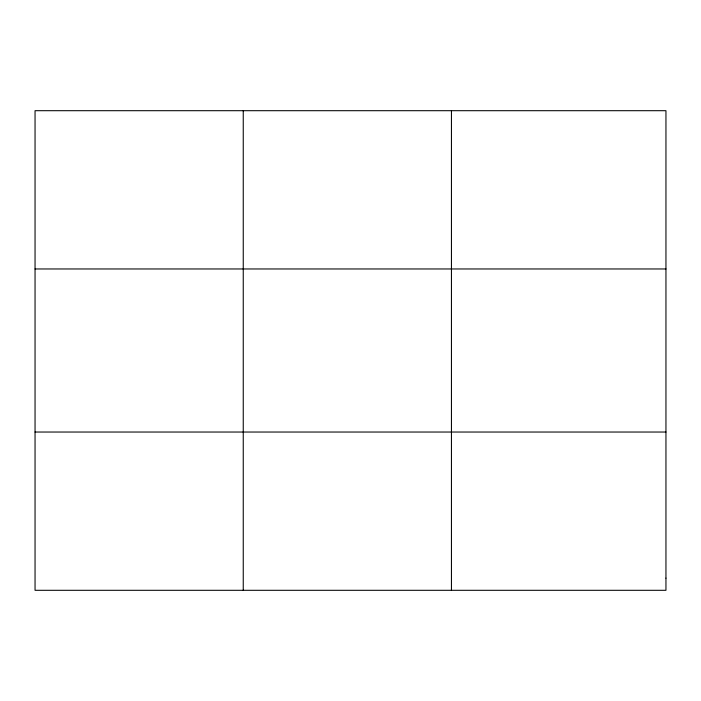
<?xml version="1.0" encoding="UTF-8"?>
<svg xmlns="http://www.w3.org/2000/svg" width="701" height="701" viewBox="0 0 701 701"><rect width="100%" height="100%" fill="white"/><g stroke="black" fill="none" stroke-linecap="round" stroke-linejoin="round"><path stroke-width="1.05" d="M243.247 590.303L243.247 110.697M451.444 590.303L451.444 110.697M35.05 268.965L665.95 268.965M35.05 432.035L665.95 432.035M665.95 578.123L665.95 590.303L35.05 590.303L35.05 110.697L665.95 110.697L665.95 578.123"/></g></svg>
